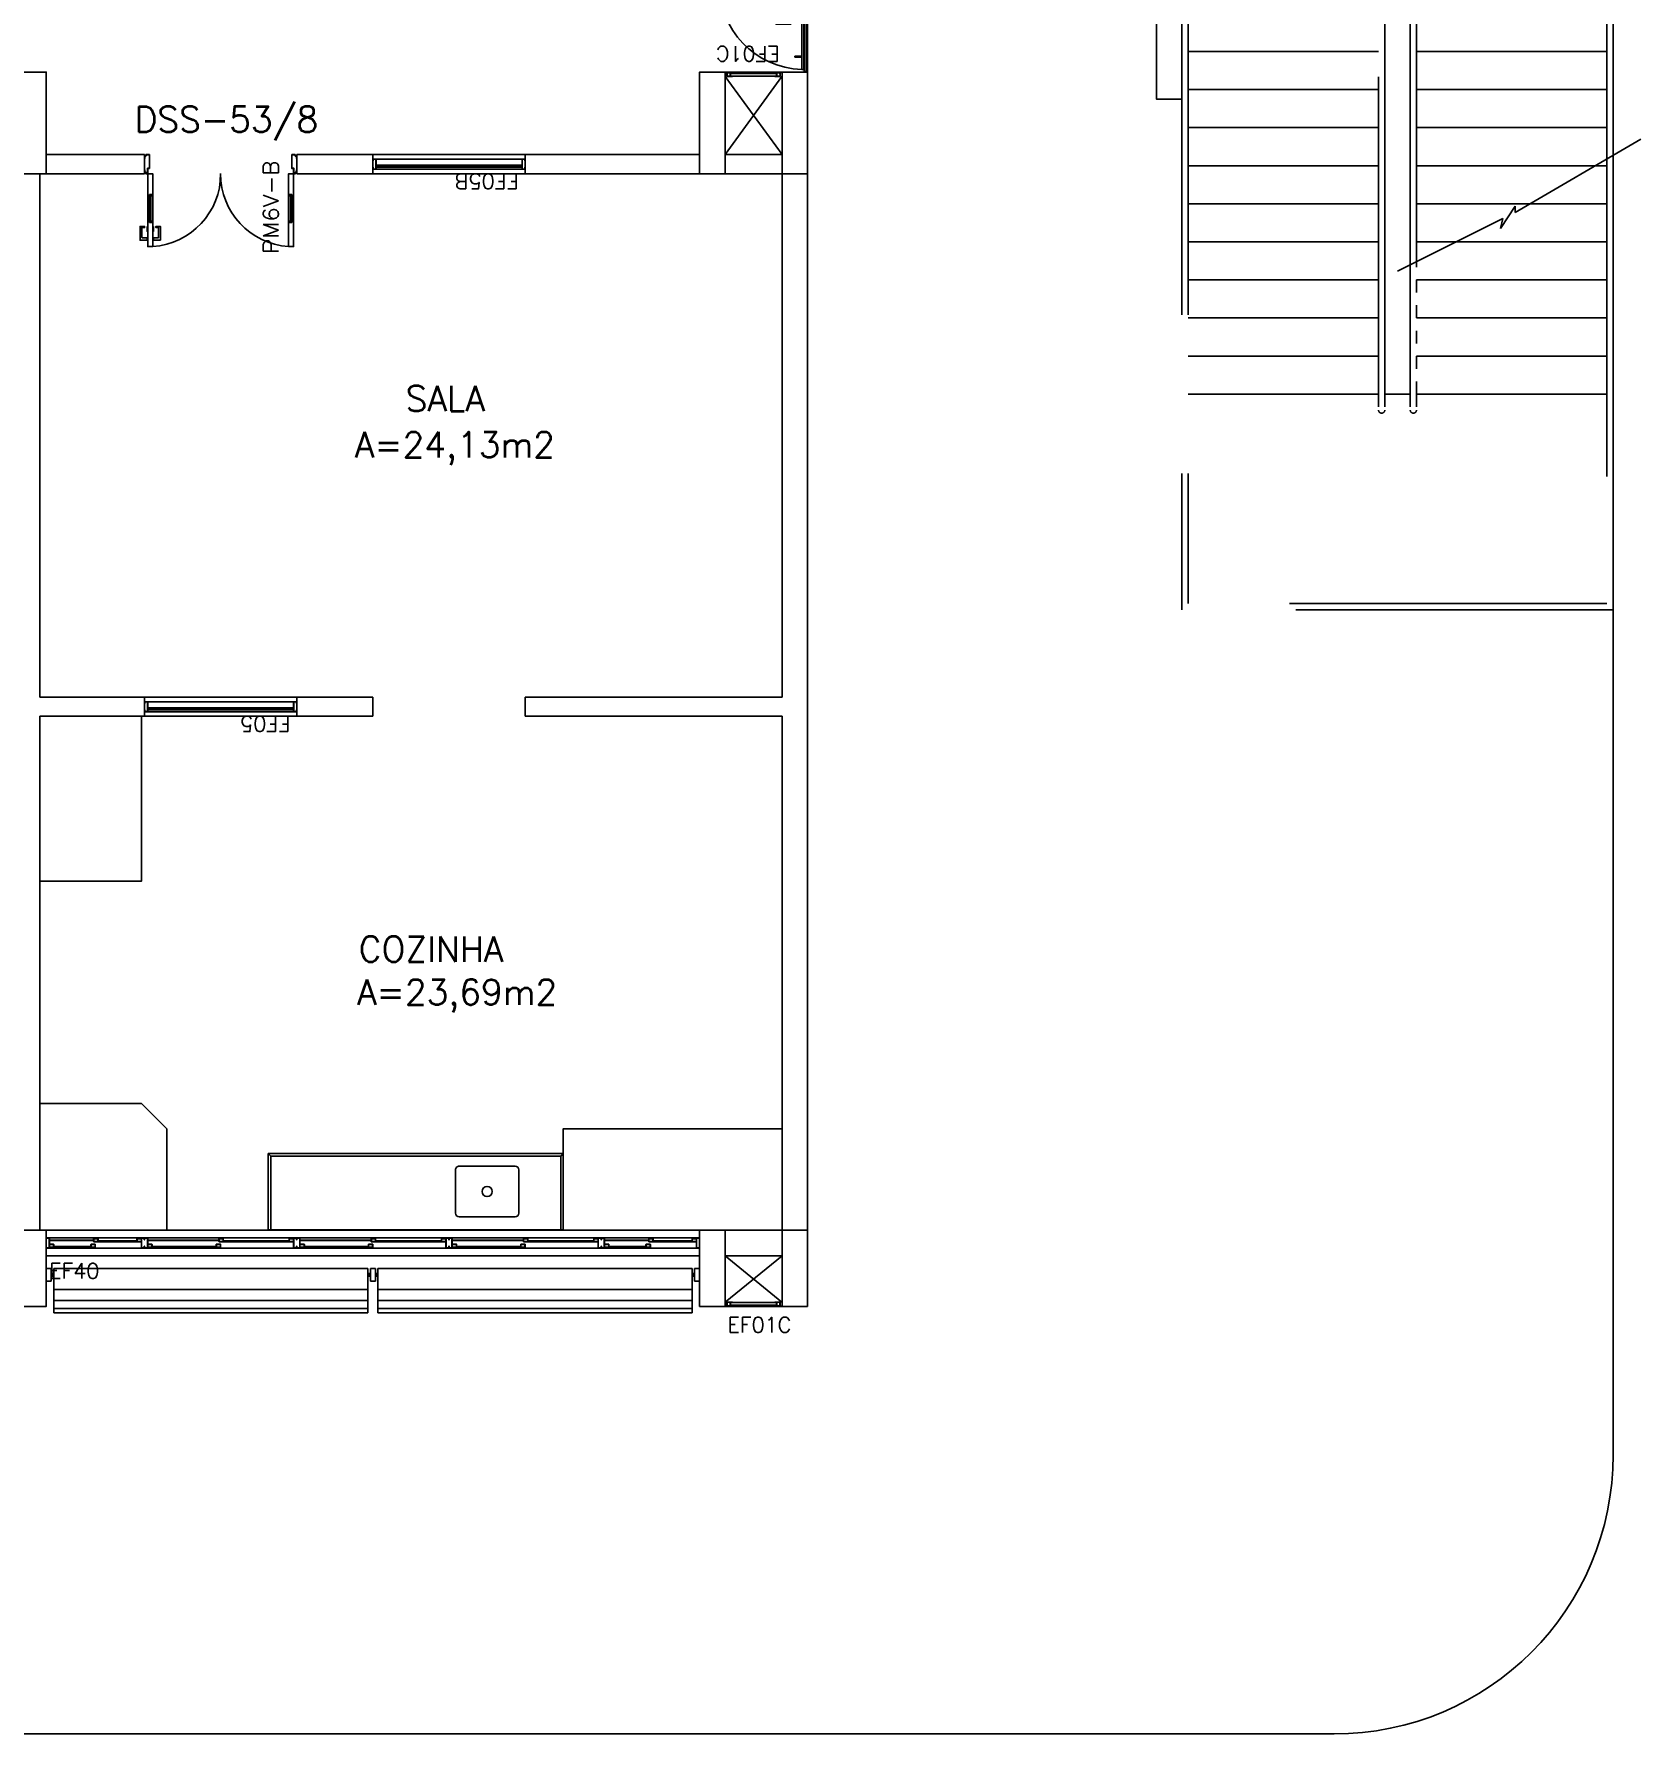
# Model space of a CAD drawing. Header units: millimetres. Extents: x 2046 to 2564, y 885 to 1120.
# Drawn here: x 2350.81 to 2363.48, y 945.88 to 959.28 of the extents above; entities that cross this region are included whole.
import ezdxf

# ---------------------------------------------------------------- set-up
doc = ezdxf.new("R2010")
doc.units = ezdxf.units.MM
doc.header["$LTSCALE"] = 10
doc.linetypes.add('DASHDOT2', pattern=[0.5, 0.25, -0.125, 0, -0.125])
doc.linetypes.add('HIDDEN', pattern=[0.375, 0.25, -0.125])
for name, color, linetype in [('AR-ALV', 2, 'Continuous'), ('AR-BANCADAS', 1, 'Continuous'), ('AR-BRISES', 2, 'Continuous'), ('AR-CALÇADA', 1, 'Continuous'), ('AR-DASH', 1, 'DASHDOT2'), ('AR-ESCADA', 2, 'Continuous'), ('AR-ESQ', 1, 'Continuous'), ('AR-ESTC', 3, 'Continuous'), ('AR-PEITORIL', 1, 'Continuous'), ('AR-PISO', 1, 'Continuous'), ('AR-PORTA', 1, 'Continuous'), ('AR-SHAFT', 1, 'Continuous'), ('AR-VIDRO', 2, 'Continuous'), ('BC- VISTA', 1, 'Continuous'), ('BC-CUBA', 1, 'Continuous'), ('BGR- VISTA', 12, 'Continuous'), ('BR-LINHAS', 1, 'Continuous'), ('BR-MONTANTE', 242, 'Continuous'), ('BR-PAINEL', 1, 'Continuous'), ('BR-SUPORTE', 1, 'Continuous'), ('coz1', 1, 'Continuous'), ('DT-ESQ-CHAPA DOBRADA-V', 2, 'Continuous'), ('DT-ESQ-MARCO-V', 1, 'Continuous'), ('DT-ESQ-PERFIL CADEIRA-C', 2, 'Continuous'), ('DT-ESQ-PERFIL CADEIRA-V', 1, 'Continuous'), ('DT-ESQ-PERFIL U-C', 2, 'Continuous'), ('DT-ESQ-PERFIL U-V', 1, 'Continuous'), ('DT-ESQ-VENEZIANA-C', 1, 'Continuous'), ('DT-ESQ-VENEZIANA-V', 1, 'Continuous'), ('DT-ESQ-VIDRO-C', 2, 'Continuous'), ('DT-TXTESQ', 2, 'Continuous'), ('DT-TXTMOD', 1, 'Continuous'), ('ENDEREÇO', 2, 'Continuous'), ('ES-GUARDACORPO', 2, 'Continuous'), ('maçaneta', 1, 'Continuous'), ('montantes', 1, 'Continuous'), ('mov', 1, 'Continuous'), ('PM-TXT', 2, 'Continuous'), ('PM-VIDRO', 2, 'Continuous'), ('pm1', 2, 'Continuous'), ('pm2', 1, 'Continuous'), ('PROJ2', 1, 'HIDDEN'), ('TEXTO', 2, 'Continuous'), ('Área', 2, 'Continuous')]:
    doc.layers.add(name, color=color, linetype=linetype)
doc.styles.add('S10', font='simplex.shx', dxfattribs={"height": 0.1})
doc.styles.add('S12', font='simplex.shx', dxfattribs={"width": 1.1, "height": 0.12})
doc.styles.add('UNB-100', font='simplex.shx', dxfattribs={"height": 0.2})
doc.styles.add('UNB1-100', font='simplex.shx', dxfattribs={"height": 0.2})

# ---------------------------------------------------------------- blocks, each defined once
blk = doc.blocks.new('BCP26')
at = {"layer": 'BC- VISTA'}
blk.add_lwpolyline([(0, -0.8), (0, 0), (1, 0), (1, -1), (0.2, -1)], close=True, dxfattribs=at)
blk = doc.blocks.new('BCP12')
at = {"layer": 'BC- VISTA'}
blk.add_lwpolyline([(0.8, 0), (0.8, -1.3), (0, -1.3), (0, 0)], close=True, dxfattribs=at)
blk = doc.blocks.new('BCP15')
at = {"layer": 'BC- VISTA'}
blk.add_lwpolyline([(0.8, 0), (0.8, -1.725), (0, -1.725), (0, 0)], close=True, dxfattribs=at)
blk = doc.blocks.new('EF40-P')
at = {"layer": 'DT-ESQ-CHAPA DOBRADA-V', "ltscale": 0.1}
for p, q in [((0.025, -0.077), (0.374, -0.077)), ((0.025, -0.08), (0.374, -0.08)), ((0.8, -0.077), (1.361, -0.077)), ((0.8, -0.08), (1.361, -0.08)), ((2, -0.077), (2.561, -0.077)), ((2, -0.08), (2.561, -0.08)), ((3.2, -0.077), (3.761, -0.077)), ((3.2, -0.08), (3.761, -0.08)), ((4.4, -0.077), (4.749, -0.077)), ((4.4, -0.08), (4.749, -0.08))]:
    blk.add_line(p, q, dxfattribs=at)
at = {"layer": 'DT-ESQ-PERFIL CADEIRA-C', "ltscale": 0.1}
for p, q in [((0.025, -0.134), (0.073, -0.134)), ((0.385, -0.134), (0.339, -0.134)), ((0.376, -0.088), (0.422, -0.088)), ((0.75, -0.088), (0.702, -0.088)), ((0.8, -0.134), (0.848, -0.134)), ((1.373, -0.134), (1.326, -0.134)), ((1.363, -0.088), (1.41, -0.088)), ((1.95, -0.088), (1.901, -0.088)), ((2, -0.134), (2.048, -0.134)), ((2.573, -0.134), (2.526, -0.134)), ((2.563, -0.088), (2.61, -0.088)), ((3.15, -0.088), (3.101, -0.088)), ((3.2, -0.134), (3.248, -0.134)), ((3.773, -0.134), (3.726, -0.134)), ((3.763, -0.088), (3.81, -0.088)), ((4.35, -0.088), (4.301, -0.088)), ((4.4, -0.134), (4.448, -0.134)), ((4.76, -0.134), (4.714, -0.134)), ((4.751, -0.088), (4.797, -0.088)), ((5.125, -0.088), (5.076, -0.088))]:
    blk.add_line(p, q, dxfattribs=at)
for points in [[(0.073, -0.135), (0.025, -0.135), (0.025, -0.134), (0.06, -0.134, -0.198912), (0.059, -0.133, -0.198913), (0.058, -0.132), (0.058, -0.112, 0.414214), (0.058, -0.112), (0.025, -0.112), (0.025, -0.11), (0.058, -0.11, -0.414214), (0.06, -0.112), (0.06, -0.124), (0.06, -0.125), (0.06, -0.132), (0.073, -0.132, -1)], [(0.339, -0.132, 1), (0.339, -0.135), (0.385, -0.135, 0.414214), (0.387, -0.133), (0.387, -0.112, 0.414214), (0.385, -0.11), (0.354, -0.11, 0.414214), (0.352, -0.112), (0.352, -0.132)], [(0.352, -0.134, 0.198913), (0.354, -0.133, 0.198913), (0.354, -0.132), (0.354, -0.112, -0.414214), (0.354, -0.112), (0.385, -0.112, -0.414214), (0.386, -0.112), (0.386, -0.133, -0.414214), (0.385, -0.134)], [(0.422, -0.087, -1), (0.422, -0.09), (0.376, -0.09, -0.414214), (0.374, -0.088), (0.374, -0.067, -0.414214), (0.376, -0.065), (0.407, -0.065, -0.414214), (0.409, -0.067), (0.409, -0.087)], [(0.409, -0.088, -0.198913), (0.408, -0.088, -0.198913), (0.407, -0.087), (0.407, -0.067, 0.414214), (0.407, -0.067), (0.376, -0.067, 0.414214), (0.375, -0.067), (0.375, -0.088, 0.414214), (0.376, -0.088)], [(0.702, -0.09), (0.75, -0.09), (0.75, -0.088), (0.715, -0.088, 0.198912), (0.716, -0.088, 0.198913), (0.716, -0.087), (0.716, -0.067, -0.414214), (0.717, -0.067), (0.75, -0.067), (0.75, -0.065), (0.716, -0.065, 0.414214), (0.715, -0.067), (0.715, -0.078), (0.715, -0.08), (0.715, -0.087), (0.702, -0.087, 1)], [(0.848, -0.135), (0.8, -0.135), (0.8, -0.134), (0.835, -0.134, -0.198912), (0.834, -0.133, -0.198913), (0.833, -0.132), (0.833, -0.112, 0.414214), (0.833, -0.112), (0.8, -0.112), (0.8, -0.11), (0.833, -0.11, -0.414214), (0.835, -0.112), (0.835, -0.124), (0.835, -0.125), (0.835, -0.132), (0.848, -0.132, -1)], [(1.326, -0.132, 1), (1.326, -0.135), (1.373, -0.135, 0.414214), (1.375, -0.133), (1.375, -0.112, 0.414214), (1.373, -0.11), (1.341, -0.11, 0.414214), (1.34, -0.112), (1.34, -0.132)], [(1.34, -0.134, 0.198913), (1.341, -0.133, 0.198913), (1.341, -0.132), (1.341, -0.112, -0.414214), (1.342, -0.112), (1.373, -0.112, -0.414214), (1.373, -0.112), (1.373, -0.133, -0.414214), (1.373, -0.134)], [(1.41, -0.087, -1), (1.41, -0.09), (1.363, -0.09, -0.414214), (1.361, -0.088), (1.361, -0.067, -0.414214), (1.363, -0.065), (1.395, -0.065, -0.414214), (1.396, -0.067), (1.396, -0.087)], [(1.396, -0.088, -0.198913), (1.395, -0.088, -0.198913), (1.395, -0.087), (1.395, -0.067, 0.414214), (1.394, -0.067), (1.363, -0.067, 0.414214), (1.363, -0.067), (1.363, -0.088, 0.414214), (1.363, -0.088)], [(1.901, -0.09), (1.95, -0.09), (1.95, -0.088), (1.915, -0.088, 0.198912), (1.916, -0.088, 0.198913), (1.916, -0.087), (1.916, -0.067, -0.414214), (1.917, -0.067), (1.95, -0.067), (1.95, -0.065), (1.916, -0.065, 0.414214), (1.915, -0.067), (1.915, -0.078), (1.915, -0.08), (1.915, -0.087), (1.901, -0.087, 1)], [(2.048, -0.135), (2, -0.135), (2, -0.134), (2.035, -0.134, -0.198912), (2.034, -0.133, -0.198913), (2.033, -0.132), (2.033, -0.112, 0.414214), (2.033, -0.112), (2, -0.112), (2, -0.11), (2.033, -0.11, -0.414214), (2.035, -0.112), (2.035, -0.124), (2.035, -0.125), (2.035, -0.132), (2.048, -0.132, -1)], [(2.526, -0.132, 1), (2.526, -0.135), (2.573, -0.135, 0.414214), (2.575, -0.133), (2.575, -0.112, 0.414214), (2.573, -0.11), (2.541, -0.11, 0.414214), (2.54, -0.112), (2.54, -0.132)], [(2.54, -0.134, 0.198913), (2.541, -0.133, 0.198913), (2.541, -0.132), (2.541, -0.112, -0.414214), (2.542, -0.112), (2.573, -0.112, -0.414214), (2.573, -0.112), (2.573, -0.133, -0.414214), (2.573, -0.134)], [(2.61, -0.087, -1), (2.61, -0.09), (2.563, -0.09, -0.414214), (2.561, -0.088), (2.561, -0.067, -0.414214), (2.563, -0.065), (2.595, -0.065, -0.414214), (2.596, -0.067), (2.596, -0.087)], [(2.596, -0.088, -0.198913), (2.595, -0.088, -0.198913), (2.595, -0.087), (2.595, -0.067, 0.414214), (2.594, -0.067), (2.563, -0.067, 0.414214), (2.563, -0.067), (2.563, -0.088, 0.414214), (2.563, -0.088)], [(3.101, -0.09), (3.15, -0.09), (3.15, -0.088), (3.115, -0.088, 0.198912), (3.116, -0.088, 0.198913), (3.116, -0.087), (3.116, -0.067, -0.414214), (3.117, -0.067), (3.15, -0.067), (3.15, -0.065), (3.116, -0.065, 0.414214), (3.115, -0.067), (3.115, -0.078), (3.115, -0.08), (3.115, -0.087), (3.101, -0.087, 1)], [(3.248, -0.135), (3.2, -0.135), (3.2, -0.134), (3.235, -0.134, -0.198912), (3.234, -0.133, -0.198913), (3.233, -0.132), (3.233, -0.112, 0.414214), (3.233, -0.112), (3.2, -0.112), (3.2, -0.11), (3.233, -0.11, -0.414214), (3.235, -0.112), (3.235, -0.124), (3.235, -0.125), (3.235, -0.132), (3.248, -0.132, -1)], [(3.726, -0.132, 1), (3.726, -0.135), (3.773, -0.135, 0.414214), (3.775, -0.133), (3.775, -0.112, 0.414214), (3.773, -0.11), (3.741, -0.11, 0.414214), (3.74, -0.112), (3.74, -0.132)], [(3.74, -0.134, 0.198913), (3.741, -0.133, 0.198913), (3.741, -0.132), (3.741, -0.112, -0.414214), (3.742, -0.112), (3.773, -0.112, -0.414214), (3.773, -0.112), (3.773, -0.133, -0.414214), (3.773, -0.134)], [(3.81, -0.087, -1), (3.81, -0.09), (3.763, -0.09, -0.414214), (3.761, -0.088), (3.761, -0.067, -0.414214), (3.763, -0.065), (3.795, -0.065, -0.414214), (3.796, -0.067), (3.796, -0.087)], [(3.796, -0.088, -0.198913), (3.795, -0.088, -0.198913), (3.795, -0.087), (3.795, -0.067, 0.414214), (3.794, -0.067), (3.763, -0.067, 0.414214), (3.763, -0.067), (3.763, -0.088, 0.414214), (3.763, -0.088)], [(4.301, -0.09), (4.35, -0.09), (4.35, -0.088), (4.315, -0.088, 0.198912), (4.316, -0.088, 0.198913), (4.316, -0.087), (4.316, -0.067, -0.414214), (4.317, -0.067), (4.35, -0.067), (4.35, -0.065), (4.316, -0.065, 0.414214), (4.315, -0.067), (4.315, -0.078), (4.315, -0.08), (4.315, -0.087), (4.301, -0.087, 1)], [(4.448, -0.135), (4.4, -0.135), (4.4, -0.134), (4.435, -0.134, -0.198912), (4.434, -0.133, -0.198913), (4.433, -0.132), (4.433, -0.112, 0.414214), (4.433, -0.112), (4.4, -0.112), (4.4, -0.11), (4.433, -0.11, -0.414214), (4.435, -0.112), (4.435, -0.124), (4.435, -0.125), (4.435, -0.132), (4.448, -0.132, -1)], [(4.714, -0.132, 1), (4.714, -0.135), (4.76, -0.135, 0.414214), (4.762, -0.133), (4.762, -0.112, 0.414214), (4.76, -0.11), (4.729, -0.11, 0.414214), (4.727, -0.112), (4.727, -0.132)], [(4.727, -0.134, 0.198913), (4.729, -0.133, 0.198913), (4.729, -0.132), (4.729, -0.112, -0.414214), (4.729, -0.112), (4.76, -0.112, -0.414214), (4.761, -0.112), (4.761, -0.133, -0.414214), (4.76, -0.134)], [(4.797, -0.087, -1), (4.797, -0.09), (4.751, -0.09, -0.414214), (4.749, -0.088), (4.749, -0.067, -0.414214), (4.751, -0.065), (4.782, -0.065, -0.414214), (4.784, -0.067), (4.784, -0.087)], [(4.784, -0.088, -0.198913), (4.783, -0.088, -0.198913), (4.782, -0.087), (4.782, -0.067, 0.414214), (4.782, -0.067), (4.751, -0.067, 0.414214), (4.75, -0.067), (4.75, -0.088, 0.414214), (4.751, -0.088)], [(5.076, -0.09), (5.125, -0.09), (5.125, -0.088), (5.09, -0.088, 0.198912), (5.091, -0.088, 0.198913), (5.091, -0.087), (5.091, -0.067, -0.414214), (5.092, -0.067), (5.125, -0.067), (5.125, -0.065), (5.091, -0.065, 0.414214), (5.09, -0.067), (5.09, -0.078), (5.09, -0.08), (5.09, -0.087), (5.076, -0.087, 1)]]:
    blk.add_lwpolyline(points, format="xyb", close=True, dxfattribs=at)
at = {"layer": 'DT-ESQ-PERFIL CADEIRA-V', "ltscale": 0.1}
for p, q in [((0.407, -0.09), (0.702, -0.09)), ((1.395, -0.09), (1.901, -0.09)), ((2.595, -0.09), (3.101, -0.09)), ((3.795, -0.09), (4.301, -0.09)), ((4.782, -0.09), (5.076, -0.09)), ((0.073, -0.135), (0.339, -0.135)), ((0.848, -0.135), (1.326, -0.135)), ((2.048, -0.135), (2.526, -0.135)), ((3.248, -0.135), (3.726, -0.135)), ((4.448, -0.135), (4.714, -0.135))]:
    blk.add_line(p, q, dxfattribs=at)
at = {"layer": 'DT-ESQ-PERFIL U-C', "ltscale": 0.1}
for points in [[(0, -0.061, -0.414214), (0.001, -0.06), (0.023, -0.06, -0.414214), (0.025, -0.061), (0.025, -0.138, -0.414214), (0.023, -0.14), (0.001, -0.14, -0.414214), (0, -0.138), (0, -0.125), (0.001, -0.125), (0.001, -0.138, 0.414214), (0.002, -0.138), (0.023, -0.138, 0.414214), (0.023, -0.138), (0.023, -0.062, 0.414214), (0.023, -0.061), (0.002, -0.061, 0.414214), (0.001, -0.062), (0.001, -0.075), (0, -0.075)], [(0.775, -0.061, 0.414214), (0.773, -0.06), (0.751, -0.06, 0.414214), (0.75, -0.061), (0.75, -0.138, 0.414214), (0.751, -0.14), (0.773, -0.14, 0.414214), (0.775, -0.138), (0.775, -0.125), (0.773, -0.125), (0.773, -0.138, -0.414214), (0.773, -0.138), (0.752, -0.138, -0.414214), (0.751, -0.138), (0.751, -0.062, -0.414214), (0.752, -0.061), (0.773, -0.061, -0.414214), (0.773, -0.062), (0.773, -0.075), (0.775, -0.075)], [(0.775, -0.061, -0.414214), (0.776, -0.06), (0.798, -0.06, -0.414214), (0.8, -0.061), (0.8, -0.138, -0.414214), (0.798, -0.14), (0.776, -0.14, -0.414214), (0.775, -0.138), (0.775, -0.125), (0.776, -0.125), (0.776, -0.138, 0.414214), (0.777, -0.138), (0.798, -0.138, 0.414214), (0.798, -0.138), (0.798, -0.062, 0.414214), (0.798, -0.061), (0.777, -0.061, 0.414214), (0.776, -0.062), (0.776, -0.075), (0.775, -0.075)], [(1.975, -0.061, 0.414214), (1.973, -0.06), (1.951, -0.06, 0.414214), (1.95, -0.061), (1.95, -0.138, 0.414214), (1.951, -0.14), (1.973, -0.14, 0.414214), (1.975, -0.138), (1.975, -0.125), (1.973, -0.125), (1.973, -0.138, -0.414214), (1.973, -0.138), (1.952, -0.138, -0.414214), (1.951, -0.138), (1.951, -0.062, -0.414214), (1.952, -0.061), (1.973, -0.061, -0.414214), (1.973, -0.062), (1.973, -0.075), (1.975, -0.075)], [(1.975, -0.061, -0.414214), (1.976, -0.06), (1.998, -0.06, -0.414214), (2, -0.061), (2, -0.138, -0.414214), (1.998, -0.14), (1.976, -0.14, -0.414214), (1.975, -0.138), (1.975, -0.125), (1.976, -0.125), (1.976, -0.138, 0.414214), (1.977, -0.138), (1.998, -0.138, 0.414214), (1.998, -0.138), (1.998, -0.062, 0.414214), (1.998, -0.061), (1.977, -0.061, 0.414214), (1.976, -0.062), (1.976, -0.075), (1.975, -0.075)], [(3.175, -0.061, 0.414214), (3.173, -0.06), (3.151, -0.06, 0.414214), (3.15, -0.061), (3.15, -0.138, 0.414214), (3.151, -0.14), (3.173, -0.14, 0.414214), (3.175, -0.138), (3.175, -0.125), (3.173, -0.125), (3.173, -0.138, -0.414214), (3.173, -0.138), (3.152, -0.138, -0.414214), (3.151, -0.138), (3.151, -0.062, -0.414214), (3.152, -0.061), (3.173, -0.061, -0.414214), (3.173, -0.062), (3.173, -0.075), (3.175, -0.075)], [(3.175, -0.061, -0.414214), (3.176, -0.06), (3.198, -0.06, -0.414214), (3.2, -0.061), (3.2, -0.138, -0.414214), (3.198, -0.14), (3.176, -0.14, -0.414214), (3.175, -0.138), (3.175, -0.125), (3.176, -0.125), (3.176, -0.138, 0.414214), (3.177, -0.138), (3.198, -0.138, 0.414214), (3.198, -0.138), (3.198, -0.062, 0.414214), (3.198, -0.061), (3.177, -0.061, 0.414214), (3.176, -0.062), (3.176, -0.075), (3.175, -0.075)], [(4.375, -0.061, 0.414214), (4.373, -0.06), (4.351, -0.06, 0.414214), (4.35, -0.061), (4.35, -0.138, 0.414214), (4.351, -0.14), (4.373, -0.14, 0.414214), (4.375, -0.138), (4.375, -0.125), (4.373, -0.125), (4.373, -0.138, -0.414214), (4.373, -0.138), (4.352, -0.138, -0.414214), (4.351, -0.138), (4.351, -0.062, -0.414214), (4.352, -0.061), (4.373, -0.061, -0.414214), (4.373, -0.062), (4.373, -0.075), (4.375, -0.075)], [(4.375, -0.061, -0.414214), (4.376, -0.06), (4.398, -0.06, -0.414214), (4.4, -0.061), (4.4, -0.138, -0.414214), (4.398, -0.14), (4.376, -0.14, -0.414214), (4.375, -0.138), (4.375, -0.125), (4.376, -0.125), (4.376, -0.138, 0.414214), (4.377, -0.138), (4.398, -0.138, 0.414214), (4.398, -0.138), (4.398, -0.062, 0.414214), (4.398, -0.061), (4.377, -0.061, 0.414214), (4.376, -0.062), (4.376, -0.075), (4.375, -0.075)], [(5.15, -0.061, 0.414214), (5.148, -0.06), (5.126, -0.06, 0.414214), (5.125, -0.061), (5.125, -0.138, 0.414214), (5.126, -0.14), (5.148, -0.14, 0.414214), (5.15, -0.138), (5.15, -0.125), (5.148, -0.125), (5.148, -0.138, -0.414214), (5.148, -0.138), (5.127, -0.138, -0.414214), (5.126, -0.138), (5.126, -0.062, -0.414214), (5.127, -0.061), (5.148, -0.061, -0.414214), (5.148, -0.062), (5.148, -0.075), (5.15, -0.075)]]:
    blk.add_lwpolyline(points, format="xyb", close=True, dxfattribs=at)
at = {"layer": 'DT-ESQ-PERFIL U-V', "ltscale": 0.1}
for p, q in [((0.023, -0.06), (0.751, -0.06)), ((0.798, -0.06), (1.951, -0.06)), ((1.998, -0.06), (3.151, -0.06)), ((3.198, -0.06), (4.351, -0.06)), ((4.398, -0.06), (5.126, -0.06)), ((0.023, -0.14), (0.751, -0.14)), ((0.798, -0.14), (1.951, -0.14)), ((1.998, -0.14), (3.151, -0.14)), ((3.198, -0.14), (4.351, -0.14)), ((4.398, -0.14), (5.126, -0.14))]:
    blk.add_line(p, q, dxfattribs=at)
at = {"layer": 'DT-ESQ-VIDRO-C', "ltscale": 0.1}
for points in [[(0.063, -0.13), (0.063, -0.127), (0.349, -0.127), (0.349, -0.13)], [(0.712, -0.085), (0.712, -0.082), (0.411, -0.082), (0.411, -0.085)], [(0.838, -0.13), (0.838, -0.127), (1.337, -0.127), (1.337, -0.13)], [(1.912, -0.085), (1.912, -0.082), (1.399, -0.082), (1.399, -0.085)], [(2.038, -0.13), (2.038, -0.127), (2.537, -0.127), (2.537, -0.13)], [(3.112, -0.085), (3.112, -0.082), (2.599, -0.082), (2.599, -0.085)], [(3.238, -0.13), (3.238, -0.127), (3.737, -0.127), (3.737, -0.13)], [(4.312, -0.085), (4.312, -0.082), (3.799, -0.082), (3.799, -0.085)], [(4.438, -0.13), (4.438, -0.127), (4.724, -0.127), (4.724, -0.13)], [(5.087, -0.085), (5.087, -0.082), (4.786, -0.082), (4.786, -0.085)]]:
    blk.add_lwpolyline(points, close=True, dxfattribs=at)
at = {"layer": 'DT-TXTESQ', "ltscale": 0.1, "style": 'S12'}
blk.add_text('EF40', height=0.12, dxfattribs=at).set_placement((0.023, -0.38))
at = {"layer": 'DT-TXTMOD', "ltscale": 0.1, "style": 'S10', "flags": 3}
for tag, p in [('M01', (0.025, -0.28)), ('M02', (0.325, -0.28)), ('M03', (0.627, -0.28)), ('M04', (0.929, -0.28)), ('M05', (1.231, -0.28)), ('M06', (1.532, -0.28)), ('M07', (1.834, -0.28)), ('M08', (2.136, -0.28)), ('M09', (2.438, -0.28)), ('M10', (2.739, -0.28)), ('M11', (3.041, -0.28)), ('M12', (3.343, -0.28)), ('M13', (3.645, -0.28)), ('M14', (3.946, -0.28)), ('M15', (4.248, -0.28)), ('M16', (4.55, -0.28)), ('M17', (4.852, -0.28))]:
    blk.add_attdef(tag, p, '', height=0.1, dxfattribs=at)
blk = doc.blocks.new('EF05-P')
at = {"layer": 'DT-ESQ-CHAPA DOBRADA-V', "ltscale": 0.1}
blk.add_line((1.16, -0.067), (0.04, -0.067), dxfattribs=at)
at = {"layer": 'DT-ESQ-MARCO-V', "ltscale": 0.1}
for p, q in [((0.0235, -0.035), (1.1765, -0.035)), ((0.0235, -0.115), (1.1765, -0.115))]:
    blk.add_line(p, q, dxfattribs=at)
at = {"layer": 'DT-ESQ-PERFIL U-C', "ltscale": 0.1}
for points in [[(0.025, -0.0655), (0.025, -0.0655, 0.4142136), (0.0235, -0.067), (0.0235, -0.1135), (0.0015, -0.1135), (0.0015, -0.1), (0, -0.1), (0, -0.1135, 0.4142136), (0.0015, -0.115), (0.0235, -0.115, 0.4142136), (0.025, -0.1135), (0.025, -0.067), (0.04, -0.067, 1), (0.04, -0.064), (0.025, -0.064), (0.025, -0.0365, 0.4142136), (0.0235, -0.035), (0.0015, -0.035, 0.4142136), (0, -0.0365), (0, -0.05), (0.0015, -0.05), (0.0015, -0.0365), (0.0235, -0.0365), (0.0235, -0.064, 0.4142136), (0.025, -0.0655), (0.04, -0.0655)], [(1.175, -0.0655), (1.175, -0.0655, -0.4142136), (1.1765, -0.067), (1.1765, -0.1135), (1.1985, -0.1135), (1.1985, -0.1), (1.2, -0.1), (1.2, -0.1135, -0.4142136), (1.1985, -0.115), (1.1765, -0.115, -0.4142136), (1.175, -0.1135), (1.175, -0.067), (1.16, -0.067, -1), (1.16, -0.064), (1.175, -0.064), (1.175, -0.0365, -0.4142136), (1.1765, -0.035), (1.1985, -0.035, -0.4142136), (1.2, -0.0365), (1.2, -0.05), (1.1985, -0.05), (1.1985, -0.0365), (1.1765, -0.0365), (1.1765, -0.064, -0.4142136), (1.175, -0.0655), (1.16, -0.0655)]]:
    blk.add_lwpolyline(points, format="xyb", dxfattribs=at)
at = {"layer": 'DT-ESQ-VIDRO-C', "ltscale": 0.1}
blk.add_lwpolyline([(0.027, -0.062), (0.027, -0.052), (1.173, -0.052), (1.173, -0.062)], close=True, dxfattribs=at)
at = {"layer": 'DT-TXTESQ', "ltscale": 0.1, "style": 'S12'}
blk.add_text('EF05', height=0.12, dxfattribs=at).set_placement((0.05, 0))
at = {"layer": 'DT-TXTMOD', "ltscale": 0.1, "style": 'S10', "flags": 3}
blk.add_attdef('EF05', (0.05, 0), '', height=0.1, dxfattribs=at)
blk = doc.blocks.new('ES-3P-TER-D')
at = {"layer": 'AR-DASH'}
for p, q in [((5.578, -2.47), (6.569, -1.89)), ((4.649, -2.931), (5.48, -2.516)), ((5.462, -2.596), (5.578, -2.418)), ((5.48, -2.516), (5.462, -2.596)), ((5.578, -2.418), (5.578, -2.47))]:
    blk.add_line(p, q, dxfattribs=at)
at = {"layer": 'AR-ESTC'}
for points in [[(4.55, -1.35), (4.55, -1.32), (4.55, -0.775), (4.75, -0.775), (4.75, -1.32), (4.75, -1.35), (4.75, -3.9), (4.55, -3.9)], [(2.75, -0.975), (2.95, -0.975), (2.95, -1.575), (2.75, -1.575)]]:
    blk.add_lwpolyline(points, close=True, dxfattribs=at)
at = {"layer": 'AR-PISO'}
for p, q in [((6.35, 0.775), (0, 0.775)), ((0, -0.775), (0, 0.775)), ((6.35, 0.775), (6.35, -0.775)), ((4.55, -0.775), (0, -0.775)), ((4.8, -0.9), (6.3, -0.9)), ((4.8, -1.2), (6.3, -1.2)), ((4.8, -1.5), (6.3, -1.5)), ((4.8, -1.8), (6.3, -1.8)), ((4.8, -2.1), (6.21, -2.1)), ((4.8, -2.4), (5.697, -2.4)), ((4.8, -2.7), (5.111, -2.7))]:
    blk.add_line(p, q, dxfattribs=at)
at = {"layer": 'ES-GUARDACORPO'}
for p, q in [((4.75, -0.775), (4.75, -0.775)), ((4.8, -0.9), (4.8, -0.775)), ((6.3, -0.775), (6.3, -2.048)), ((6.35, -0.775), (6.35, -2.018)), ((4.8, -2.855), (4.8, -0.9))]:
    blk.add_line(p, q, dxfattribs=at)
for centre in [(4.775, -0.775), (6.325, -0.775)]:
    blk.add_arc(centre, 0.025, 0, 180, dxfattribs=at)
at = {"layer": 'PROJ2'}
for p, q in [((2.95, -0.775), (2.95, -5.6)), ((3, -0.775), (3, -5.55)), ((4.5, -3.9), (4.5, -0.775)), ((4.5, -0.9), (3, -0.9)), ((4.5, -1.2), (3, -1.2)), ((4.5, -1.5), (3, -1.5)), ((4.5, -1.8), (3, -1.8)), ((4.5, -2.1), (3, -2.1)), ((6.21, -2.1), (6.3, -2.1)), ((6.3, -2.048), (6.3, -5.55)), ((6.35, -2.018), (6.35, -5.6)), ((4.5, -2.4), (3, -2.4)), ((5.697, -2.4), (6.3, -2.4)), ((4.5, -2.7), (3, -2.7)), ((5.111, -2.7), (6.3, -2.7)), ((4.5, -3), (3, -3)), ((4.8, -3), (6.3, -3)), ((4.5, -3.3), (3, -3.3)), ((4.8, -3.3), (6.3, -3.3)), ((4.5, -3.6), (3, -3.6)), ((4.8, -3.6), (6.3, -3.6)), ((4.5, -3.9), (3, -3.9)), ((4.8, -3.9), (6.3, -3.9)), ((6.35, -5.6), (2.95, -5.6)), ((6.3, -5.55), (3, -5.55))]:
    blk.add_line(p, q, dxfattribs=at)
at = {"layer": 'PROJ2', "ltscale": 0.01}
for p, q in [((4.55, -0.775), (4.55, -0.775)), ((4.8, -3.9), (4.8, -2.855)), ((4.5, -3.9), (4.5, -4.025)), ((4.55, -3.9), (4.55, -4.025)), ((4.75, -3.9), (4.75, -4.025)), ((4.8, -3.9), (4.8, -4.025))]:
    blk.add_line(p, q, dxfattribs=at)
for centre in [(4.525, -4.025), (4.775, -4.025)]:
    blk.add_arc(centre, 0.025, 180, 0, dxfattribs=at)
blk = doc.blocks.new('PV1')
at = {"layer": 'AR-VIDRO'}
for p, q in [((0.683, 0.02), (0.005, 0.02)), ((0.683, 0.005), (0.005, 0.005)), ((0.022, 0.044), (0.022, 0.029)), ((0.022, 0.044), (0.688, 0.044)), ((0.022, 0.029), (0.688, 0.029)), ((2.703, 0.044), (2.037, 0.044)), ((2.703, 0.029), (2.037, 0.029)), ((2.043, 0.02), (2.72, 0.02)), ((2.043, 0.005), (2.72, 0.005)), ((2.703, 0.044), (2.703, 0.029))]:
    blk.add_line(p, q, dxfattribs=at)
at = {"layer": 'maçaneta'}
for p, q in [((0.112, 0.044), (0.112, 0.049)), ((0.112, 0.049), (0.132, 0.049)), ((0.117, 0.099), (0.127, 0.099)), ((0.117, 0.049), (0.117, 0.099)), ((0.127, 0.049), (0.127, 0.099)), ((0.132, 0.044), (0.132, 0.049)), ((2.613, 0.049), (2.593, 0.049)), ((2.593, 0.044), (2.593, 0.049)), ((2.598, 0.049), (2.598, 0.099)), ((2.608, 0.099), (2.598, 0.099)), ((2.608, 0.049), (2.608, 0.099)), ((2.613, 0.044), (2.613, 0.049))]:
    blk.add_line(p, q, dxfattribs=at)
at = {"layer": 'montantes'}
for p, q in [((0, 0), (0, 0.025)), ((0, 0.025), (0.02, 0.025)), ((0, 0), (0.02, 0)), ((0.005, 0.005), (0.005, 0.02)), ((0.02, 0.02), (0.02, 0.025)), ((0.02, 0), (0.02, 0.005)), ((0.642, 0.049), (0.692, 0.049)), ((0.642, 0.025), (0.692, 0.025)), ((0.688, 0.025), (0.668, 0.025)), ((0.668, 0.02), (0.668, 0.025)), ((0.668, 0), (0.668, 0.005)), ((0.688, 0), (0.668, 0)), ((0.683, 0.005), (0.683, 0.02)), ((0.688, 0.044), (0.688, 0.029)), ((0.688, 0), (0.688, 0.025)), ((0.692, 0.049), (0.692, 0.025)), ((2.032, 0.049), (2.032, 0.025)), ((2.082, 0.049), (2.032, 0.049)), ((2.082, 0.025), (2.032, 0.025)), ((2.037, 0.044), (2.037, 0.029)), ((2.037, 0.025), (2.058, 0.025)), ((2.037, 0), (2.037, 0.025)), ((2.037, 0), (2.058, 0)), ((2.043, 0.005), (2.043, 0.02)), ((2.058, 0.02), (2.058, 0.025)), ((2.058, 0), (2.058, 0.005)), ((2.705, 0.02), (2.705, 0.025)), ((2.725, 0.025), (2.705, 0.025)), ((2.705, 0), (2.705, 0.005)), ((2.725, 0), (2.705, 0)), ((2.72, 0.005), (2.72, 0.02)), ((2.725, 0), (2.725, 0.025))]:
    blk.add_line(p, q, dxfattribs=at)
for centre in [(0.692, 0.02), (2.032, 0.02)]:
    blk.add_circle(centre, 0.005, dxfattribs=at)
for centre, start, end in [((0.642, 0.044), 90, 180), ((0.642, 0.03), 180, 270), ((2.082, 0.044), 0, 90), ((2.082, 0.03), 270, 0)]:
    blk.add_arc(centre, 0.005, start, end, dxfattribs=at)
at = {"layer": 'mov'}
for centre, start, end in [((0.692, 0.025), 0, 178.3547), ((2.033, 0.025), 1.6453, 180)]:
    blk.add_arc(centre, 0.671, start, end, dxfattribs=at)
at = {"layer": 'PM-TXT', "style": 'S12', "width": 1.1}
blk.add_attdef('PV', (0.736, 0.176), '', height=0.12, dxfattribs=at)
at = {"layer": 'PM-TXT', "style": 'S12', "width": 1.1, "flags": 1}
for tag, p in [('LARGURA', (0.736, -0.024)), ('ALVENARIA-GESSO', (0.736, -0.224)), ('VISOR', (0.736, -0.424)), ('FERRAGEM', (0.736, -0.624))]:
    blk.add_attdef(tag, p, '', height=0.12, dxfattribs=at)
blk = doc.blocks.new('BR-MODULO1')
at = {"layer": 'BR-LINHAS'}
for p, q in [((0.06, -0.265), (2.535, -0.265)), ((2.615, -0.265), (5.09, -0.265)), ((0.06, -0.352), (2.535, -0.352)), ((2.615, -0.352), (5.09, -0.352)), ((0.06, -0.415), (2.535, -0.415)), ((2.615, -0.415), (5.09, -0.415))]:
    blk.add_line(p, q, dxfattribs=at)
at = {"layer": 'BR-MONTANTE'}
for p, q in [((0, -0.1), (0, -0.2)), ((0, -0.1), (0.04, -0.1)), ((0.04, -0.1), (0.04, -0.2)), ((2.555, -0.1), (2.595, -0.1)), ((2.555, -0.1), (2.555, -0.2)), ((2.595, -0.1), (2.595, -0.2)), ((5.11, -0.1), (5.11, -0.2)), ((5.11, -0.1), (5.15, -0.1)), ((5.15, -0.1), (5.15, -0.2)), ((0, -0.2), (0.04, -0.2)), ((2.555, -0.2), (2.595, -0.2)), ((5.11, -0.2), (5.15, -0.2))]:
    blk.add_line(p, q, dxfattribs=at)
at = {"layer": 'BR-PAINEL'}
for p, q in [((0.06, -0.1), (2.535, -0.1)), ((0.06, -0.1), (0.06, -0.45)), ((2.535, -0.1), (2.535, -0.45)), ((2.615, -0.1), (2.615, -0.45)), ((2.615, -0.1), (5.09, -0.1)), ((5.09, -0.1), (5.09, -0.45)), ((0.06, -0.45), (2.535, -0.45)), ((2.615, -0.45), (5.09, -0.45))]:
    blk.add_line(p, q, dxfattribs=at)
at = {"layer": 'BR-SUPORTE'}
for p, q in [((0.04, -0.14), (0.06, -0.14)), ((0.04, -0.16), (0.06, -0.16)), ((0.05, -0.14), (0.05, -0.16)), ((2.535, -0.14), (2.555, -0.14)), ((2.535, -0.16), (2.555, -0.16)), ((2.545, -0.14), (2.545, -0.16)), ((2.615, -0.14), (2.595, -0.14)), ((2.615, -0.16), (2.595, -0.16)), ((2.605, -0.14), (2.605, -0.16)), ((5.09, -0.14), (5.11, -0.14)), ((5.09, -0.16), (5.11, -0.16)), ((5.1, -0.14), (5.1, -0.16))]:
    blk.add_line(p, q, dxfattribs=at)
blk = doc.blocks.new('CUBAbnc-01P')
at = {"layer": 'coz1'}
for p, q in [((-0.25, -0.4705), (-0.25, -0.1305)), ((-0.22, -0.1005), (0.22, -0.1005)), ((0.25, -0.4705), (0.25, -0.1305)), ((-0.22, -0.5005), (0.22, -0.5005))]:
    blk.add_line(p, q, dxfattribs=at)
blk.add_circle((0, -0.3005), 0.04, dxfattribs=at)
for centre, start, end in [((-0.22, -0.1305), 90, 180), ((0.22, -0.1305), 0, 90), ((-0.22, -0.4705), 180, 270), ((0.22, -0.4705), 270, 0)]:
    blk.add_arc(centre, 0.03, start, end, dxfattribs=at)
blk = doc.blocks.new('BGR3')
at = {"layer": 'BGR- VISTA'}
for p, q in [((0, 2.305), (0.58, 2.305)), ((0.58, 2.305), (0.6, 2.325)), ((0.58, 2.305), (0.58, 0.02)), ((0.58, 0.02), (0, 0.02)), ((0.6, 0), (0.58, 0.02))]:
    blk.add_line(p, q, dxfattribs=at)
blk.add_lwpolyline([(0.6, 2.325), (0.6, 0), (0, 0), (0, 2.325)], close=True, dxfattribs=at)
at = {"layer": 'BC-CUBA', "rotation": 89.99999999999999}
blk.add_blockref('CUBAbnc-01P', (0, 0.6), dxfattribs=at)
blk = doc.blocks.new('EF05B-P')
at = {"layer": 'DT-ESQ-CHAPA DOBRADA-V', "ltscale": 0.1}
blk.add_line((1.16, -0.067), (0.04, -0.067), dxfattribs=at)
at = {"layer": 'DT-ESQ-MARCO-V', "ltscale": 0.1}
for p, q in [((0.0235, -0.035), (1.1765, -0.035)), ((0.0235, -0.115), (1.1765, -0.115))]:
    blk.add_line(p, q, dxfattribs=at)
at = {"layer": 'DT-ESQ-PERFIL U-C', "ltscale": 0.1}
for points in [[(0.025, -0.0655), (0.025, -0.0655, 0.4142136), (0.0235, -0.067), (0.0235, -0.1135), (0.0015, -0.1135), (0.0015, -0.1), (0, -0.1), (0, -0.1135, 0.4142136), (0.0015, -0.115), (0.0235, -0.115, 0.4142136), (0.025, -0.1135), (0.025, -0.067), (0.04, -0.067, 1), (0.04, -0.064), (0.025, -0.064), (0.025, -0.0365, 0.4142136), (0.0235, -0.035), (0.0015, -0.035, 0.4142136), (0, -0.0365), (0, -0.05), (0.0015, -0.05), (0.0015, -0.0365), (0.0235, -0.0365), (0.0235, -0.064, 0.4142136), (0.025, -0.0655), (0.04, -0.0655)], [(1.175, -0.0655), (1.175, -0.0655, -0.4142136), (1.1765, -0.067), (1.1765, -0.1135), (1.1985, -0.1135), (1.1985, -0.1), (1.2, -0.1), (1.2, -0.1135, -0.4142136), (1.1985, -0.115), (1.1765, -0.115, -0.4142136), (1.175, -0.1135), (1.175, -0.067), (1.16, -0.067, -1), (1.16, -0.064), (1.175, -0.064), (1.175, -0.0365, -0.4142136), (1.1765, -0.035), (1.1985, -0.035, -0.4142136), (1.2, -0.0365), (1.2, -0.05), (1.1985, -0.05), (1.1985, -0.0365), (1.1765, -0.0365), (1.1765, -0.064, -0.4142136), (1.175, -0.0655), (1.16, -0.0655)]]:
    blk.add_lwpolyline(points, format="xyb", dxfattribs=at)
at = {"layer": 'DT-ESQ-VIDRO-C', "ltscale": 0.1}
blk.add_lwpolyline([(0.027, -0.062), (0.027, -0.052), (1.173, -0.052), (1.173, -0.062)], close=True, dxfattribs=at)
at = {"layer": 'DT-TXTESQ', "ltscale": 0.1, "style": 'S12'}
blk.add_text('EF05B', height=0.12, dxfattribs=at).set_placement((0.05, 0))
at = {"layer": 'DT-TXTMOD', "ltscale": 0.1, "style": 'S10', "flags": 3}
blk.add_attdef('EF05B', (0.05, 0), '', height=0.1, dxfattribs=at)
blk = doc.blocks.new('marco-d')
at = {"layer": 'DT-ESQ-PERFIL U-C'}
for p, q in [((-0.013, 0), (-0.001, 0)), ((-0.025, -0.03), (-0.025, -0.011)), ((-0.023, -0.03), (-0.025, -0.03)), ((-0.025, -0.138), (-0.025, -0.12)), ((-0.025, -0.12), (-0.023, -0.12)), ((-0.023, -0.01), (-0.015, -0.01)), ((-0.014, -0.012), (-0.023, -0.012)), ((-0.023, -0.012), (-0.023, -0.03)), ((-0.023, -0.12), (-0.023, -0.138)), ((-0.015, -0.01), (-0.015, -0.001)), ((-0.002, -0.002), (-0.013, -0.002)), ((-0.013, -0.002), (-0.013, -0.01)), ((-0.002, -0.041), (-0.002, -0.002)), ((0.013, -0.043), (-0.001, -0.043)), ((0, -0.001), (0, -0.041)), ((0.013, -0.041), (0, -0.041)), ((0.013, -0.043), (0.013, -0.148)), ((0.015, -0.042), (0.015, -0.148)), ((-0.023, -0.138), (-0.014, -0.138)), ((-0.015, -0.14), (-0.023, -0.14)), ((-0.015, -0.148), (-0.015, -0.14)), ((-0.013, -0.139), (-0.013, -0.148)), ((-0.013, -0.148), (0.013, -0.148)), ((0.013, -0.15), (-0.013, -0.15))]:
    blk.add_line(p, q, dxfattribs=at)
for centre, start, end in [((-0.013, -0.001), 90, 180), ((-0.001, -0.001), 360, 90), ((-0.023, -0.011), 90, 180), ((-0.014, -0.01), 270, 0), ((-0.001, -0.041), 180, 270), ((0.013, -0.042), 0, 90), ((-0.023, -0.138), 180, 270), ((-0.013, -0.148), 180, 270), ((-0.014, -0.139), 0, 90), ((0.013, -0.148), 269.9386, 0)]:
    blk.add_arc(centre, 0.0015, start, end, dxfattribs=at)
blk = doc.blocks.new('marco-e')
at = {"layer": 'DT-ESQ-PERFIL U-C'}
for p, q in [((-0.015, -0.043), (-0.015, -0.149)), ((-0.013, -0.041), (0, -0.041)), ((-0.013, -0.043), (0.001, -0.043)), ((-0.013, -0.043), (-0.013, -0.148)), ((0, -0.002), (0, -0.041)), ((0.014, 0), (0.002, 0)), ((0.002, -0.042), (0.002, -0.002)), ((0.002, -0.002), (0.013, -0.002)), ((0.013, -0.002), (0.013, -0.011)), ((0.015, -0.01), (0.015, -0.002)), ((0.024, -0.01), (0.015, -0.01)), ((0.015, -0.012), (0.023, -0.012)), ((0.023, -0.012), (0.023, -0.03)), ((0.023, -0.03), (0.025, -0.03)), ((0.025, -0.12), (0.023, -0.12)), ((0.023, -0.12), (0.023, -0.138)), ((0.025, -0.03), (0.025, -0.012)), ((0.025, -0.139), (0.025, -0.12)), ((0.013, -0.148), (-0.013, -0.148)), ((-0.013, -0.15), (0.014, -0.15)), ((0.013, -0.14), (0.013, -0.148)), ((0.023, -0.138), (0.015, -0.138)), ((0.015, -0.14), (0.024, -0.14)), ((0.015, -0.149), (0.015, -0.14))]:
    blk.add_line(p, q, dxfattribs=at)
for centre, start, end in [((-0.013, -0.043), 90, 180), ((0.002, -0.002), 90, 180), ((0.001, -0.042), 270, 0), ((0.015, -0.011), 180, 270), ((0.014, -0.002), 0, 90), ((0.024, -0.012), 0, 90), ((-0.013, -0.149), 180, 270.0614), ((0.015, -0.14), 90, 180), ((0.014, -0.149), 270, 0), ((0.024, -0.139), 270, 0)]:
    blk.add_arc(centre, 0.0015, start, end, dxfattribs=at)
blk = doc.blocks.new('PM6V-B')
at = {"layer": 'maçaneta'}
for points in [[(1.075, 0.675), (1.13, 0.675), (1.13, 0.655), (1.091, 0.655, 0.414214), (1.09, 0.654), (1.09, 0.575), (1.11, 0.575), (1.11, 0.565), (1.075, 0.565)], [(1.18, 0.675), (1.235, 0.675), (1.235, 0.565), (1.2, 0.565), (1.2, 0.575), (1.22, 0.575), (1.22, 0.654, 0.414214), (1.218, 0.655), (1.18, 0.655)]]:
    blk.add_lwpolyline(points, format="xyb", close=True, dxfattribs=at)
for points in [[(1.13, 0.565), (1.13, 0.605), (1.135, 0.605), (1.135, 0.565)], [(1.18, 0.565), (1.18, 0.605), (1.175, 0.605), (1.175, 0.565)]]:
    blk.add_lwpolyline(points, close=True, dxfattribs=at)
at = {"layer": 'mov'}
for centre, start, end in [((0.025, 0.151), 359.8606, 86.0112), ((1.175, 0.151), 93.9888, 180.1394)]:
    blk.add_arc(centre, 0.575, start, end, dxfattribs=at)
at = {"layer": 'PM-VIDRO'}
for p, q in [((0.04, 0.325), (0.04, 0.525)), ((0.05, 0.525), (0.05, 0.325)), ((1.15, 0.525), (1.15, 0.325)), ((1.16, 0.325), (1.16, 0.525))]:
    blk.add_line(p, q, dxfattribs=at)
at = {"layer": 'pm1'}
for p, q in [((0.04, 0.525), (0.025, 0.525)), ((0.065, 0.535), (0.04, 0.535)), ((0.04, 0.525), (0.04, 0.535)), ((0.05, 0.535), (0.05, 0.525)), ((0.065, 0.525), (0.05, 0.525)), ((0.065, 0.535), (0.065, 0.525)), ((1.135, 0.535), (1.135, 0.525)), ((1.135, 0.535), (1.16, 0.535)), ((1.135, 0.525), (1.15, 0.525)), ((1.15, 0.535), (1.15, 0.525)), ((1.16, 0.525), (1.16, 0.535)), ((1.16, 0.525), (1.175, 0.525)), ((0.04, 0.325), (0.025, 0.325)), ((0.04, 0.315), (0.04, 0.325)), ((0.065, 0.315), (0.04, 0.315)), ((0.065, 0.325), (0.05, 0.325)), ((0.05, 0.325), (0.05, 0.315)), ((0.065, 0.325), (0.065, 0.315)), ((1.135, 0.325), (1.135, 0.315)), ((1.135, 0.325), (1.15, 0.325)), ((1.135, 0.315), (1.16, 0.315)), ((1.15, 0.325), (1.15, 0.315)), ((1.16, 0.315), (1.16, 0.325)), ((1.16, 0.325), (1.175, 0.325))]:
    blk.add_line(p, q, dxfattribs=at)
for points in [[(0.025, 0.525), (0.025, 0.725), (0.065, 0.725), (0.065, 0.525)], [(1.175, 0.525), (1.175, 0.725), (1.135, 0.725), (1.135, 0.525)], [(0.065, 0.325), (0.065, 0.15), (0.025, 0.15), (0.025, 0.325)], [(1.135, 0.325), (1.135, 0.15), (1.175, 0.15), (1.175, 0.325)]]:
    blk.add_lwpolyline(points, dxfattribs=at)
at = {"layer": 'pm2'}
for p, q in [((0.025, 0.325), (0.025, 0.525)), ((0.065, 0.525), (0.065, 0.325)), ((1.135, 0.525), (1.135, 0.325)), ((1.175, 0.325), (1.175, 0.525))]:
    blk.add_line(p, q, dxfattribs=at)
at = {"layer": 'pm1'}
for name, p in [('marco-d', (0.025, 0.15)), ('marco-e', (1.175, 0.15))]:
    blk.add_blockref(name, p, dxfattribs=at)
at = {"layer": 'PM-TXT', "style": 'S12', "width": 1.1}
blk.add_attdef('PM', (0.264, -0.004), '', height=0.12, rotation=90, dxfattribs=at)
blk = doc.blocks.new('EF01C-P')
at = {"layer": 'DT-ESQ-PERFIL CADEIRA-C', "ltscale": 0.1}
for points in [[(0.01, 0.002), (0.01, 0.003), (0.002, 0.003, 1), (0.002, 0), (0.015, 0, 0.414214), (0.016, 0.002), (0.016, 0.033), (0.043, 0.033)], [(0.043, 0.006), (0.018, 0.006), (0.018, 0.016), (0.016, 0.016), (0.016, 0.006, 0.414214), (0.018, 0.005), (0.043, 0.005), (0.056, 0.005, 1), (0.056, 0.008), (0.043, 0.008), (0.043, 0.02), (0.043, 0.032), (0.056, 0.032, 1), (0.056, 0.035), (0.043, 0.035), (0.016, 0.035, 0.414214), (0.015, 0.033), (0.015, 0.002), (0.002, 0.002)], [(0.041, 0.02), (0.041, 0.032, -0.414214), (0.043, 0.033), (0.056, 0.033)], [(0.041, 0.02), (0.041, 0.008, 0.414214), (0.043, 0.006), (0.056, 0.006)], [(0.407, 0.006), (0.432, 0.006), (0.432, 0.016), (0.433, 0.016), (0.433, 0.006, -0.414214), (0.432, 0.005), (0.407, 0.005), (0.394, 0.005, -1), (0.394, 0.008), (0.407, 0.008), (0.407, 0.02), (0.407, 0.032), (0.394, 0.032, -1), (0.394, 0.035), (0.407, 0.035), (0.433, 0.035, -0.414214), (0.435, 0.033), (0.435, 0.002), (0.448, 0.002)], [(0.409, 0.02), (0.409, 0.032, 0.414214), (0.407, 0.033), (0.394, 0.033)], [(0.409, 0.02), (0.409, 0.008, -0.414214), (0.407, 0.006), (0.394, 0.006)], [(0.44, 0.002), (0.44, 0.003), (0.448, 0.003, -1), (0.448, 0), (0.435, 0, -0.414214), (0.433, 0.002), (0.433, 0.033), (0.407, 0.033)]]:
    blk.add_lwpolyline(points, format="xyb", dxfattribs=at)
at = {"layer": 'DT-ESQ-PERFIL CADEIRA-V', "ltscale": 0.1}
blk.add_line((0.015, 0), (0.435, 0), dxfattribs=at)
at = {"layer": 'DT-ESQ-VENEZIANA-C', "ltscale": 0.1}
for p, q in [((0.043, 0.011), (0.407, 0.011)), ((0.043, 0.009), (0.407, 0.009))]:
    blk.add_line(p, q, dxfattribs=at)
at = {"layer": 'DT-ESQ-VENEZIANA-V', "ltscale": 0.1}
blk.add_line((0.043, 0.031), (0.407, 0.031), dxfattribs=at)
at = {"layer": 'DT-TXTESQ', "ltscale": 0.1, "style": 'S12'}
blk.add_text('EF01C', height=0.12, dxfattribs=at).set_placement((0.019, -0.205))
at = {"layer": 'DT-TXTMOD', "ltscale": 0.1, "style": 'S10', "flags": 3}
blk.add_attdef('EF01C', (0.021, -0.14), '', height=0.1, dxfattribs=at)

msp = doc.modelspace()

# ---------------------------------------------------------------- linework, layer by layer
at = {"layer": 'AR-ALV'}
for p, q in [((2351.686, 958.327), (2350.911, 958.327)), ((2351.686, 958.177), (2351.686, 958.327)), ((2352.886, 958.327), (2353.486, 958.327)), ((2352.886, 958.177), (2352.886, 958.327)), ((2353.486, 958.177), (2353.486, 958.327)), ((2354.686, 958.177), (2354.686, 958.327)), ((2354.686, 958.327), (2356.061, 958.327)), ((2356.711, 958.327), (2356.261, 958.327)), ((2350.861, 958.177), (2350.861, 954.052)), ((2351.686, 958.177), (2350.911, 958.177)), ((2352.886, 958.177), (2353.486, 958.177)), ((2354.686, 958.177), (2356.061, 958.177)), ((2356.711, 958.177), (2356.261, 958.177)), ((2356.711, 954.052), (2356.711, 958.177)), ((2356.911, 949.852), (2356.911, 958.177)), ((2350.861, 954.052), (2351.686, 954.052)), ((2351.686, 954.052), (2351.686, 953.902)), ((2352.886, 954.052), (2352.886, 953.902)), ((2352.886, 954.052), (2353.486, 954.052)), ((2353.486, 954.052), (2353.486, 953.902)), ((2356.711, 954.052), (2354.686, 954.052)), ((2354.686, 954.052), (2354.686, 953.902)), ((2350.861, 953.902), (2351.686, 953.902)), ((2350.861, 953.902), (2350.861, 949.852)), ((2352.886, 953.902), (2353.486, 953.902)), ((2356.711, 953.902), (2354.686, 953.902)), ((2356.711, 949.852), (2356.711, 953.902)), ((2356.261, 949.852), (2356.711, 949.852)), ((2356.261, 949.652), (2356.711, 949.652))]:
    msp.add_line(p, q, dxfattribs=at)
at = {"layer": 'AR-CALÇADA'}
for p, q in [((2363.261, 948.084), (2363.261, 961.594)), ((2327.342, 945.884), (2361.061, 945.884))]:
    msp.add_line(p, q, dxfattribs=at)
msp.add_arc((2361.061, 948.084), 2.2, 270, 0, dxfattribs=at)
at = {"layer": 'AR-ESTC'}
for points in [[(2350.711, 958.177), (2350.911, 958.177), (2350.911, 958.977), (2350.711, 958.977)], [(2356.061, 958.177), (2356.261, 958.177), (2356.261, 958.977), (2356.061, 958.977)], [(2356.711, 958.177), (2356.911, 958.177), (2356.911, 958.977), (2356.711, 958.977)], [(2350.711, 949.852), (2350.911, 949.852), (2350.911, 949.252), (2350.711, 949.252)], [(2356.061, 949.852), (2356.261, 949.852), (2356.261, 949.252), (2356.061, 949.252)], [(2356.711, 949.852), (2356.911, 949.852), (2356.911, 949.252), (2356.711, 949.252)]]:
    msp.add_lwpolyline(points, close=True, dxfattribs=at)
at = {"layer": 'AR-PEITORIL'}
for p, q in [((2354.686, 958.327), (2353.461, 958.327)), ((2353.486, 958.177), (2354.686, 958.177)), ((2352.886, 954.052), (2351.686, 954.052)), ((2351.686, 953.902), (2352.886, 953.902)), ((2350.911, 949.852), (2356.061, 949.852)), ((2350.911, 949.652), (2356.061, 949.652))]:
    msp.add_line(p, q, dxfattribs=at)
at = {"layer": 'AR-PISO'}
msp.add_line((2356.911, 961.702), (2356.911, 958.977), dxfattribs=at)
at = {"layer": 'AR-SHAFT'}
for p, q in [((2356.709, 958.942), (2356.261, 958.327)), ((2356.262, 958.942), (2356.711, 958.327)), ((2356.262, 949.287), (2356.711, 949.652)), ((2356.262, 949.652), (2356.709, 949.287))]:
    msp.add_line(p, q, dxfattribs=at)

# ---------------------------------------------------------------- block references
at = {"layer": 'AR-BANCADAS'}
msp.add_blockref('BCP12', (2350.861, 953.902), dxfattribs=at)
for name, p, rotation in [('BCP26', (2351.861, 949.852), 180), ('BCP15', (2356.711, 950.652), 270)]:
    msp.add_blockref(name, p, dxfattribs=dict(at, rotation=rotation))
at = {"layer": 'AR-BRISES'}
msp.add_blockref('BR-MODULO1', (2350.911, 949.652), dxfattribs=at)
at = {"layer": 'AR-ESCADA'}
msp.add_blockref('ES-3P-TER-D', (2356.911, 960.34), dxfattribs=at)
at = {"layer": 'AR-ESQ', "rotation": 180}
for name, p in [('EF01C-P', (2356.711, 958.977)), ('EF05B-P', (2354.686, 958.177)), ('EF05-P', (2352.886, 953.902))]:
    msp.add_blockref(name, p, dxfattribs=at)
at = {"layer": 'AR-ESQ'}
for name, p in [('EF40-P', (2350.911, 949.852)), ('EF01C-P', (2356.261, 949.252))]:
    msp.add_blockref(name, p, dxfattribs=at)
at = {"layer": 'AR-PORTA'}
ref = msp.add_blockref('PV1', (2356.911, 958.977), dxfattribs=dict(at, rotation=90))
ref.add_attrib('PV', 'PV1', (2356.782, 959.332), dxfattribs={"layer": 'PM-TXT', "height": 0.12, "rotation": 90, "style": 'S12', "width": 1.1})
ref = msp.add_blockref('PM6V-B', (2352.886, 958.327), dxfattribs=dict(at, rotation=180))
ref.add_attrib('PM', 'PM6V-B', (2352.742, 957.545), dxfattribs={"layer": 'PM-TXT', "height": 0.12, "rotation": 90, "style": 'S12', "width": 1.1})
at = {"layer": 'BGR- VISTA', "rotation": 90}
msp.add_blockref('BGR3', (2354.986, 949.857), dxfattribs=at)

# ---------------------------------------------------------------- texts
at = {"layer": 'ENDEREÇO', "style": 'UNB1-100'}
msp.add_text('DSS-53/8', height=0.2, dxfattribs=at).set_placement((2351.607, 958.505))
at = {"layer": 'TEXTO', "style": 'UNB-100'}
for s, p in [('SALA', (2353.743, 956.305)), ('COZINHA', (2353.374, 951.968))]:
    msp.add_text(s, height=0.2, dxfattribs=at).set_placement(p)
at = {"layer": 'Área', "style": 'UNB-100'}
for s, p in [('A=24,13m2', (2353.343, 955.942)), ('A=23,69m2', (2353.361, 951.629))]:
    msp.add_text(s, height=0.2, dxfattribs=at).set_placement(p)

doc.saveas('drawing.dxf')
